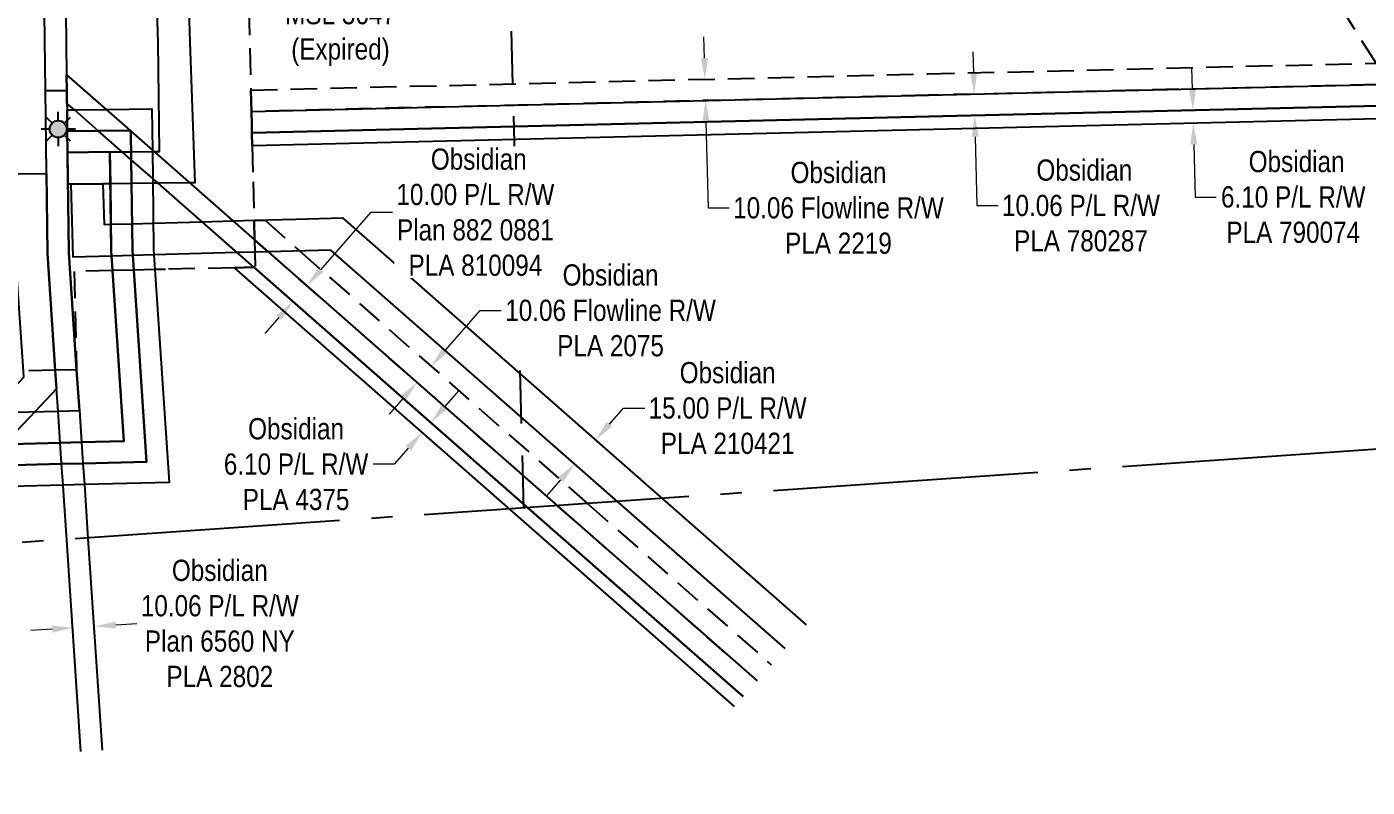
# Model space of a CAD drawing. Extents: x 624075 to 630566, y 5837004 to 5843820.
# Drawn here: x 625165 to 625797, y 5841017 to 5841375 of the extents above; entities that cross this region are included whole.
import ezdxf

# ---------------------------------------------------------------- set-up
doc = ezdxf.new("R2010")
doc.units = 0
doc.header["$LTSCALE"] = 5
doc.header["$PDSIZE"] = 0.5
for name, pattern in [('foc-ACCESSROAD', [3.75, 2.5, -1.25]), ('foc-LSD', [8, 5, -3]), ('foc-QUARTERLINE', [33, 25, -3, 2, -3])]:
    doc.linetypes.add(name, pattern=pattern)
doc.layers.get('Defpoints').update_dxf_attribs({"color": 9})
for name, color, linetype in [('C-AR', 13, 'foc-ACCESSROAD'), ('C-RW', 13, 'Continuous'), ('C-WS', 13, 'foc-ACCESSROAD'), ('C-WS-S', 13, 'Continuous'), ('L-SECQ', 8, 'foc-QUARTERLINE'), ('L-SECTION-LSD', 7, 'foc-LSD')]:
    doc.layers.add(name, color=color, linetype=linetype)
doc.layers.add('C-AR-T', color=13, linetype='Continuous', lineweight=9)
doc.layers.add('C-RW-T', color=13, linetype='Continuous', lineweight=9)
doc.styles.add('80CG', font='ARIALN.TTF', dxfattribs={"height": 10})
doc.styles.add('80L', font='ARIALN.TTF', dxfattribs={"height": 10})
doc.dimstyles.new('Compass 5 000', dxfattribs={"dimscale": 5, "dimtxt": 9, "dimasz": 2, "dimexe": 0.2, "dimexo": 0.0625, "dimgap": 0.5, "dimtad": 0, "dimtih": 1, "dimtoh": 1, "dimzin": 0, "dimdsep": 46, "dimtxsty": '80CG', "dimcen": 0.1, "dimse1": 1, "dimse2": 1, "dimclrd": 256, "dimclrt": 256, "dimaunit": 1, "dimadec": 4, "dimazin": 0, "dimtfac": 0.06, "dimtofl": 0, "dimtmove": 0, "dimatfit": 1, "dimfxl": 0.2, "dimtolj": 1, "dimtzin": 0, "dimlwd": -1, "dimarcsym": 0})

# ---------------------------------------------------------------- blocks, each defined once
blk = doc.blocks.new('GAS')
h = blk.add_hatch(color=255)
h.dxf.hatch_style = 1
edge = h.paths.add_edge_path()
edge.add_arc((0, 0), 0.9, 0, 360)
for p, q in [((0, 0.81), (0, 1.62)), ((-0.81, 0), (-1.62, 0)), ((-0.57, 0.57), (-1.14, 1.14)), ((0.57, 0.57), (1.14, 1.14)), ((1.62, 0), (0.81, 0)), ((-0.57, -0.57), (-1.14, -1.14)), ((0, -0.81), (0, -1.62)), ((1.14, -1.14), (0.57, -0.57))]:
    blk.add_line(p, q)
blk.add_circle((0, 0), 0.8)
blk = doc.blocks.new('*D66')
at = {"layer": 'C-AR-T', "transparency": 16777216}
for p, q in [((625445.61, 5841760.42), (625438.97, 5841767.9)), ((625479.12, 5841722.64), (625485.76, 5841715.16)), ((625485.76, 5841715.16), (625495.76, 5841715.16))]:
    blk.add_line(p, q, dxfattribs=at)
for points in [[(625446.85, 5841761.52), (625444.36, 5841759.31), (625452.24, 5841752.94)], [(625480.37, 5841723.75), (625477.87, 5841721.54), (625472.48, 5841730.12)]]:
    blk.add_solid(points, dxfattribs=at)
at = {"layer": 'Defpoints', "color": 0, "transparency": 16777216}
for p in [(625452.24, 5841752.94), (624966.28, 5841321.79), (624986.52, 5841298.97)]:
    blk.add_point(p, dxfattribs=at)
at = {"layer": 'C-AR-T', "transparency": 16777216, "insert": (625523.68, 5841715.16), "char_height": 10, "attachment_point": 5, "style": '80CG'}
blk.add_mtext('\\A1;Obsidian\\P30.48 A/R\\PMSL 3158', dxfattribs=at)
blk = doc.blocks.new('*D79')
at = {"layer": 'C-RW-T', "transparency": 16777216}
for p, q in [((625439.93, 5841188.1), (625446.52, 5841195.62)), ((625446.52, 5841195.62), (625456.52, 5841195.62)), ((625416.86, 5841161.83), (625410.26, 5841154.32))]:
    blk.add_line(p, q, dxfattribs=at)
for points in [[(625438.67, 5841189.2), (625441.18, 5841187), (625433.33, 5841180.59)], [(625415.61, 5841162.93), (625418.11, 5841160.73), (625423.46, 5841169.35)]]:
    blk.add_solid(points, dxfattribs=at)
at = {"layer": 'Defpoints', "color": 0, "transparency": 16777216}
for p in [(625383.93, 5841223.96), (625374.06, 5841212.72), (625433.33, 5841180.59)]:
    blk.add_point(p, dxfattribs=at)
at = {"layer": 'C-RW-T', "transparency": 16777216, "insert": (625495.61, 5841195.62), "char_height": 10, "attachment_point": 5, "style": '80CG', "bg_fill": 3, "box_fill_scale": 1.1, "bg_fill_color": 256, "bg_fill_true_color": 13158600, "bg_fill_transparency": 0}
blk.add_mtext('\\A1;Obsidian\\P15.00 P/L R/W\\PPLA 210421', dxfattribs=at)
blk = doc.blocks.new('*D80')
at = {"layer": 'C-RW-T', "transparency": 16777216}
for p, q in [((625362.25, 5841196.3), (625368.84, 5841203.82)), ((625345.04, 5841176.69), (625338.44, 5841169.17)), ((625338.44, 5841169.17), (625328.44, 5841169.17))]:
    blk.add_line(p, q, dxfattribs=at)
for points in [[(625361, 5841197.4), (625363.5, 5841195.21), (625355.65, 5841188.79)], [(625343.78, 5841177.79), (625346.29, 5841175.59), (625351.63, 5841184.2)]]:
    blk.add_solid(points, dxfattribs=at)
at = {"layer": 'Defpoints', "color": 0, "transparency": 16777216}
for p in [(625326.13, 5841214.7), (625322.1, 5841210.11), (625351.63, 5841184.2)]:
    blk.add_point(p, dxfattribs=at)
at = {"layer": 'C-RW-T', "transparency": 16777216, "insert": (625292.13, 5841169.17), "char_height": 10, "attachment_point": 5, "style": '80CG'}
blk.add_mtext('\\A1;Obsidian\\P6.10 P/L R/W\\PPLA 4375', dxfattribs=at)
blk = doc.blocks.new('*D81')
at = {"layer": 'C-RW-T', "transparency": 16777216}
for p, q in [((625303.84, 5841260.85), (625327.59, 5841287.93)), ((625327.59, 5841287.93), (625337.59, 5841287.93)), ((625284.05, 5841238.31), (625277.46, 5841230.79))]:
    blk.add_line(p, q, dxfattribs=at)
for points in [[(625302.59, 5841261.95), (625305.09, 5841259.76), (625297.24, 5841253.34)], [(625282.8, 5841239.41), (625285.31, 5841237.21), (625290.65, 5841245.82)]]:
    blk.add_solid(points, dxfattribs=at)
at = {"layer": 'Defpoints', "color": 0, "transparency": 16777216}
for p in [(625297.24, 5841253.34), (625315.25, 5841237.54), (625308.65, 5841230.03)]:
    blk.add_point(p, dxfattribs=at)
at = {"layer": 'C-RW-T', "transparency": 16777216, "insert": (625376.68, 5841287.93), "char_height": 10, "attachment_point": 5, "style": '80CG', "bg_fill": 3, "box_fill_scale": 1.1, "bg_fill_color": 256, "bg_fill_true_color": 13158600, "bg_fill_transparency": 0}
blk.add_mtext('\\A1; Obsidian\\P10.00 P/L R/W\\PPlan 882 0881\\PPLA 810094', dxfattribs=at)
blk = doc.blocks.new('*D82')
at = {"layer": 'C-RW-T', "transparency": 16777216}
for p, q in [((625714.76, 5841346.04), (625714.52, 5841356.04)), ((625715.39, 5841319.95), (625715.98, 5841295.13)), ((625715.98, 5841295.13), (625725.98, 5841295.13))]:
    blk.add_line(p, q, dxfattribs=at)
for points in [[(625716.43, 5841346.08), (625713.1, 5841346), (625715, 5841336.04)], [(625717.05, 5841319.99), (625713.72, 5841319.91), (625715.15, 5841329.95)]]:
    blk.add_solid(points, dxfattribs=at)
at = {"layer": 'Defpoints', "color": 0, "transparency": 16777216}
for p in [(625655.12, 5841334.61), (625655.27, 5841328.51), (625715.15, 5841329.95)]:
    blk.add_point(p, dxfattribs=at)
at = {"layer": 'C-RW-T', "transparency": 16777216, "insert": (625762.29, 5841295.13), "char_height": 10, "attachment_point": 5, "style": '80CG'}
blk.add_mtext('\\A1; Obsidian\\P6.10 P/L R/W\\PPLA 790074', dxfattribs=at)
blk = doc.blocks.new('*D83')
at = {"layer": 'C-RW-T', "transparency": 16777216}
for p, q in [((625611.62, 5841353.64), (625611.38, 5841363.63)), ((625612.34, 5841323.58), (625613.12, 5841291.11)), ((625613.12, 5841291.11), (625623.12, 5841291.11))]:
    blk.add_line(p, q, dxfattribs=at)
for points in [[(625613.28, 5841353.68), (625609.95, 5841353.6), (625611.86, 5841343.64)], [(625614.01, 5841323.62), (625610.67, 5841323.54), (625612.1, 5841333.58)]]:
    blk.add_solid(points, dxfattribs=at)
at = {"layer": 'Defpoints', "color": 0, "transparency": 16777216}
for p in [(625601.08, 5841343.38), (625601.33, 5841333.32), (625612.1, 5841333.58)]:
    blk.add_point(p, dxfattribs=at)
at = {"layer": 'C-RW-T', "transparency": 16777216, "insert": (625662.2, 5841291.11), "char_height": 10, "attachment_point": 5, "style": '80CG'}
blk.add_mtext('\\A1; Obsidian\\P10.06 P/L R/W\\PPLA 780287', dxfattribs=at)
blk = doc.blocks.new('*D84')
at = {"layer": 'C-RW-T', "transparency": 16777216}
for p, q in [((625484.68, 5841360.66), (625484.44, 5841370.66)), ((625485.4, 5841330.61), (625486.37, 5841289.99)), ((625486.37, 5841289.99), (625496.37, 5841289.99))]:
    blk.add_line(p, q, dxfattribs=at)
for points in [[(625486.35, 5841360.7), (625483.01, 5841360.62), (625484.92, 5841350.67)], [(625487.07, 5841330.65), (625483.73, 5841330.57), (625485.16, 5841340.61)]]:
    blk.add_solid(points, dxfattribs=at)
at = {"layer": 'Defpoints', "color": 0, "transparency": 16777216}
for p in [(625554.28, 5841352.33), (625485.16, 5841340.61), (625554.53, 5841342.27)]:
    blk.add_point(p, dxfattribs=at)
at = {"layer": 'C-RW-T', "transparency": 16777216, "insert": (625547.87, 5841289.99), "char_height": 10, "attachment_point": 5, "style": '80CG'}
blk.add_mtext('\\A1;Obsidian\\P10.06 Flowline R/W\\PPLA 2219', dxfattribs=at)
blk = doc.blocks.new('*D90')
at = {"layer": 'C-RW-T', "transparency": 16777216}
for p, q in [((625207.12, 5841093.39), (625217.1, 5841094.06)), ((625177.13, 5841091.4), (625167.15, 5841090.74))]:
    blk.add_line(p, q, dxfattribs=at)
for points in [[(625177.02, 5841093.07), (625177.24, 5841089.74), (625187.11, 5841092.07)], [(625207.01, 5841095.06), (625207.23, 5841091.73), (625197.14, 5841092.73)]]:
    blk.add_solid(points, dxfattribs=at)
at = {"layer": 'Defpoints', "color": 0, "transparency": 16777216}
for p in [(625187.03, 5841093.31), (625197.06, 5841093.98), (625187.11, 5841092.07)]:
    blk.add_point(p, dxfattribs=at)
at = {"layer": 'C-RW-T', "transparency": 16777216, "insert": (625256.18, 5841094.06), "char_height": 10, "attachment_point": 5, "style": '80CG'}
blk.add_mtext('\\A1;Obsidian\\P10.06 P/L R/W\\PPlan 6560 NY\\PPLA 2802', dxfattribs=at)
blk = doc.blocks.new('*D134')
at = {"layer": 'C-RW-T', "transparency": 16777216}
for p, q in [((625362.41, 5841222.85), (625378.91, 5841241.66)), ((625378.91, 5841241.66), (625388.91, 5841241.66)), ((625342.58, 5841200.25), (625335.99, 5841192.74))]:
    blk.add_line(p, q, dxfattribs=at)
for points in [[(625361.15, 5841223.95), (625363.66, 5841221.75), (625355.81, 5841215.33)], [(625341.33, 5841201.35), (625343.83, 5841199.16), (625349.18, 5841207.77)]]:
    blk.add_solid(points, dxfattribs=at)
at = {"layer": 'Defpoints', "color": 0, "transparency": 16777216}
for p in [(625355.81, 5841215.33), (625376.33, 5841197.33), (625369.69, 5841189.77)]:
    blk.add_point(p, dxfattribs=at)
at = {"layer": 'C-RW-T', "transparency": 16777216, "insert": (625440.41, 5841241.66), "char_height": 10, "attachment_point": 5, "style": '80CG', "bg_fill": 3, "box_fill_scale": 1.1, "bg_fill_color": 256, "bg_fill_true_color": 13158600, "bg_fill_transparency": 0}
blk.add_mtext('\\A1;Obsidian\\P10.06 Flowline R/W\\PPLA 2075', dxfattribs=at)

msp = doc.modelspace()

# ---------------------------------------------------------------- linework, layer by layer
at = {"layer": 'C-AR'}
for points in [[(625801.316, 5841358.247), (625713.749, 5841497.798), (625592.53, 5841828.607), (625590.31, 5841834.663), (625614.331, 5841855.976), (625614.331, 5841855.976), (625741.285, 5841511.296), (625800.287, 5841417.267)], [(625509.498, 5841067.108), (625415.626, 5841149.468), (625278.999, 5841269.345), (625272.543, 5841275.009), (625272.32, 5841284.162), (625277.583, 5841284.308), (625293.785, 5841269.755), (625429.745, 5841150.464), (625516.133, 5841074.67)]]:
    msp.add_lwpolyline(points, dxfattribs=at)
msp.add_lwpolyline([(625807.563, 5841348.292), (625802.074, 5841348.138), (625590.285, 5841343.125), (625271.069, 5841335.477), (625270.823, 5841345.538), (625590.045, 5841353.186), (625801.316, 5841358.247), (625801.834, 5841357.423), (625807.563, 5841348.292)], close=True, dxfattribs=at)
at = {"layer": 'C-RW'}
for points in [[(625145.26, 5841439.808), (625183.394, 5841400.025), (625183.611, 5841381.93), (625183.961, 5841352.728), (625184.049, 5841345.329), (625173.995, 5841345.209), (625173.557, 5841381.687), (625173.386, 5841395.933), (625137.733, 5841433.13)], [(625241.596, 5841383.335), (625242.117, 5841368.333), (625242.117, 5841368.333), (625244.423, 5841301.863), (625241.981, 5841301.835), (625227.01, 5841301.659), (625224.571, 5841301.63), (625214.566, 5841301.511), (625204.56, 5841301.394), (625201.052, 5841301.352), (625186.057, 5841301.176), (625184.568, 5841301.159), (625184.392, 5841316.167), (625204.384, 5841316.402), (625210.129, 5841316.469), (625214.388, 5841316.519), (625224.391, 5841316.637), (625225.106, 5841316.645), (625227.715, 5841316.676), (625227.112, 5841367.971), (625226.591, 5841382.971)], [(625502.902, 5841059.595), (625401.577, 5841148.495), (625272.16, 5841262.047), (625224.545, 5841303.821), (625214.434, 5841312.692), (625198.874, 5841326.344), (625187.62, 5841336.219), (625184.12, 5841339.29), (625184.098, 5841341.18), (625184.049, 5841345.329), (625183.961, 5841352.728), (625202.578, 5841336.394), (625213.832, 5841326.52), (625214.26, 5841326.22), (625224.38, 5841317.282), (625272.543, 5841275.009), (625415.626, 5841149.468), (625509.498, 5841067.108)], [(625190.697, 5841033.671), (625183.985, 5841133.431), (625182.58, 5841154.308), (625182.243, 5841159.305), (625181.571, 5841169.297), (625180.898, 5841179.29), (625179.891, 5841194.262), (625178.598, 5841213.483), (625174.896, 5841268.499), (625173.995, 5841345.209), (625184.049, 5841345.329), (625184.098, 5841341.18), (625184.12, 5841339.29), (625184.156, 5841336.178), (625184.274, 5841326.172), (625184.392, 5841316.167), (625184.947, 5841268.896), (625188.659, 5841213.727), (625189.952, 5841194.521), (625190.958, 5841179.548), (625191.63, 5841169.556), (625192.303, 5841159.563), (625192.639, 5841154.566), (625194.015, 5841134.125), (625200.727, 5841034.365)], [(625878.962, 5841132.07), (625865.878, 5841178.128), (625833.717, 5841291.343), (625825.795, 5841319.238), (625817.535, 5841332.401), (625813.763, 5841338.412), (625806.781, 5841338.244), (625802.333, 5841338.137), (625590.527, 5841333.059), (625271.313, 5841325.416), (625271.217, 5841329.379), (625271.069, 5841335.477), (625590.285, 5841343.125), (625802.074, 5841348.138), (625807.563, 5841348.292), (625819.273, 5841348.587), (625822.985, 5841342.65), (625832.795, 5841327.016), (625835.084, 5841323.37), (625876.263, 5841178.403), (625888.644, 5841134.82)], [(625136.518, 5841168.139), (625181.155, 5841169.286), (625181.571, 5841169.297), (625191.63, 5841169.556), (625221.647, 5841170.326), (625215.567, 5841260.676), (625214.935, 5841270.075), (625214.434, 5841312.692), (625214.269, 5841326.345), (625213.832, 5841326.52), (625198.874, 5841326.344), (625184.274, 5841326.172), (625184.156, 5841336.178), (625187.62, 5841336.219), (625202.578, 5841336.394), (625224.159, 5841336.648), (625224.384, 5841317.293), (625224.545, 5841303.821), (625224.937, 5841270.47), (625225.58, 5841260.918), (625232.33, 5841160.591), (625192.303, 5841159.563), (625182.243, 5841159.305), (625133.125, 5841158.043)], [(625139.91, 5841178.235), (625180.898, 5841179.29), (625190.958, 5841179.548), (625210.963, 5841180.061), (625205.555, 5841260.434), (625204.933, 5841269.68), (625204.384, 5841316.401), (625184.392, 5841316.167), (625184.274, 5841326.172), (625198.874, 5841326.344), (625213.832, 5841326.52), (625214.269, 5841326.345), (625214.434, 5841312.692), (625214.935, 5841270.075), (625215.567, 5841260.676), (625215.567, 5841260.676), (625221.647, 5841170.326), (625191.63, 5841169.556), (625181.571, 5841169.297), (625181.155, 5841169.286), (625136.518, 5841168.139)], [(625144.995, 5841193.367), (625179.891, 5841194.262), (625189.952, 5841194.521), (625188.659, 5841213.727), (625184.947, 5841268.896), (625184.392, 5841316.167), (625204.384, 5841316.402), (625204.56, 5841301.394), (625204.933, 5841269.68), (625205.555, 5841260.434), (625210.963, 5841180.061), (625190.958, 5841179.548), (625180.898, 5841179.29), (625139.91, 5841178.235)], [(624876.047, 5840906.023), (624998.054, 5841035.004), (625084.662, 5841126.558), (625115.585, 5841159.248), (625122.485, 5841166.543), (625123.682, 5841167.809), (625129.385, 5841173.838), (625133.387, 5841178.068), (625136.285, 5841181.131), (625147.931, 5841193.443), (625163.807, 5841210.226), (625163.61, 5841213.12), (625159.889, 5841267.787), (625159.428, 5841306.097), (625174.452, 5841306.277), (625174.896, 5841268.499), (625178.598, 5841213.483), (625179.192, 5841204.649), (625169.105, 5841193.985), (625154.562, 5841178.612), (625144.858, 5841168.353), (625135.154, 5841158.096), (625106.772, 5841128.088), (624998.6, 5841013.741)], [(625522.78, 5841082.235), (625443.915, 5841151.427), (625308.586, 5841270.165), (625278.999, 5841269.345), (625272.686, 5841269.171), (625264.304, 5841268.939), (625225.113, 5841267.854), (625215.103, 5841267.577), (625205.093, 5841267.3), (625187.013, 5841266.799), (625186.057, 5841301.176), (625201.052, 5841301.352), (625201.585, 5841282.203), (625204.785, 5841282.292), (625214.788, 5841282.569), (625224.792, 5841282.846), (625247.729, 5841283.481), (625262.427, 5841283.888), (625272.32, 5841284.162), (625292.012, 5841284.707), (625314.047, 5841285.317), (625330.616, 5841270.777), (625464.885, 5841152.879), (625532.603, 5841093.423)], [(625498.877, 5841055.012), (625393.005, 5841147.901), (625263.16, 5841261.829), (625272.16, 5841262.047), (625401.577, 5841148.495), (625502.902, 5841059.595)]]:
    msp.add_lwpolyline(points, dxfattribs=at)
msp.add_lwpolyline([(625813.763, 5841338.412), (625817.535, 5841332.401), (625810.551, 5841332.234), (625802.491, 5841332.041), (625271.461, 5841319.318), (625271.313, 5841325.416), (625590.527, 5841333.059), (625802.333, 5841338.137), (625806.781, 5841338.244), (625813.763, 5841338.412)], close=True, dxfattribs=at)
at = {"layer": 'C-WS'}
msp.add_lwpolyline([(625269.884, 5841384.021), (625270.823, 5841345.538), (625271.069, 5841335.477), (625271.217, 5841329.379), (625271.313, 5841325.416), (625271.461, 5841319.318), (625271.876, 5841302.373), (625272.543, 5841275.009), (625272.543, 5841275.009), (625272.86, 5841262.064), (625272.16, 5841262.047), (625263.16, 5841261.829), (625230.586, 5841261.039), (625225.58, 5841260.918), (625215.567, 5841260.676), (625205.555, 5841260.434), (625187.53, 5841259.997), (625188.659, 5841213.727), (625178.598, 5841213.483), (625121.543, 5841212.101)], dxfattribs=at)
at = {"layer": 'Defpoints'}
msp.add_point((625180.015, 5841327.15), dxfattribs=at)
msp.add_point((625180.015, 5841327.15), dxfattribs=at)
at = {"layer": 'L-SECQ'}
msp.add_line((625806.511, 5841176.554), (625029.997, 5841123.142), dxfattribs=at)
at = {"layer": 'L-SECTION-LSD', "flags": 128}
msp.add_lwpolyline([(625399.503, 5841148.37), (625379.011, 5841952.515)], dxfattribs=at)

# ---------------------------------------------------------------- block references
at = {"layer": 'C-WS-S', "xscale": 4.998179849999992, "yscale": 4.998179849999992, "zscale": 4.998179849999992}
msp.add_blockref('GAS', (625180.015, 5841327.15), dxfattribs=at)

# ---------------------------------------------------------------- dimensions: what is measured, and where the dimension line sits
at = {"layer": 'C-AR-T', "color": 1}
dim = msp.add_linear_dim(base=(625452.243, 5841752.936), p1=(624986.522, 5841298.973), p2=(624966.281, 5841321.787), angle=131.579726, text='Obsidian\\P30.48 A/R\\PMSL 3158', dimstyle='Compass 5 000', dxfattribs=at)
dim.commit()
dim.dimension.update_dxf_attribs({"geometry": '*D66', "text_midpoint": (625523.683, 5841715.162), "dimtype": 161})
at = {"layer": 'C-RW-T', "color": 1}
for base, p1, p2, angle, text, picture, middle in [((625612.099, 5841333.576), (625601.084, 5841343.38), (625601.325, 5841333.318), 271.37336, ' Obsidian\\P10.06 P/L R/W\\PPLA 780287', '*D83', (625662.203, 5841291.114)), ((625715.148, 5841329.949), (625655.12, 5841334.608), (625655.266, 5841328.514), 271.372534, ' Obsidian\\P6.10 P/L R/W\\PPLA 790074', '*D82', (625762.292, 5841295.13)), ((625351.631, 5841184.203), (625326.125, 5841214.697), (625322.103, 5841210.112), 228.735949, 'Obsidian\\P6.10 P/L R/W\\PPLA 4375', '*D80', (625292.131, 5841169.17)), ((625187.109, 5841092.065), (625197.06, 5841093.977), (625187.026, 5841093.311), 183.797842, 'Obsidian\\P10.06 P/L R/W\\PPlan 6560 NY\\PPLA 2802', '*D90', (625256.184, 5841094.056))]:
    dim = msp.add_linear_dim(base=base, p1=p1, p2=p2, angle=angle, text=text, dimstyle='Compass 5 000', dxfattribs=at)
    dim.commit()
    dim.dimension.update_dxf_attribs({"geometry": picture, "text_midpoint": middle, "dimtype": 161})

# ---------------------------------------------------------------- next in the draw order: dimensions: what is measured, and where the dimension line sits
dim = msp.add_linear_dim(base=(625433.328, 5841180.589), p1=(625374.06, 5841212.719), p2=(625383.932, 5841223.962), angle=48.714657, text='Obsidian\\P15.00 P/L R/W\\PPLA 210421', dimstyle='Compass 5 000', override={"dimtfill": 1}, dxfattribs=at)
dim.commit()
dim.dimension.update_dxf_attribs({"geometry": '*D79', "text_midpoint": (625495.61, 5841195.617), "dimtype": 161})

# ---------------------------------------------------------------- next in the draw order: dimensions: what is measured, and where the dimension line sits
dim = msp.add_linear_dim(base=(625485.16, 5841340.606), p1=(625554.284, 5841352.329), p2=(625554.525, 5841342.268), angle=271.372365, text='Obsidian\\P10.06 Flowline R/W\\PPLA 2219', dimstyle='Compass 5 000', dxfattribs=at)
dim.commit()
dim.dimension.update_dxf_attribs({"geometry": '*D84', "text_midpoint": (625547.867, 5841289.992), "dimtype": 161})

# ---------------------------------------------------------------- next in the draw order: dimensions: what is measured, and where the dimension line sits
at = {"layer": 'C-RW-T', "color": 2}
dim = msp.add_linear_dim(base=(625355.811, 5841215.334), p1=(625369.695, 5841189.768), p2=(625376.33, 5841197.33), angle=48.736452, text='Obsidian\\P10.06 Flowline R/W\\PPLA 2075', dimstyle='Compass 5 000', override={"dimtfill": 1}, dxfattribs=at)
dim.commit()
dim.dimension.update_dxf_attribs({"geometry": '*D134', "text_midpoint": (625440.405, 5841241.662), "dimtype": 161})

# ---------------------------------------------------------------- next in the draw order: dimensions: what is measured, and where the dimension line sits
at = {"layer": 'C-RW-T', "color": 1}
dim = msp.add_linear_dim(base=(625297.243, 5841253.338), p1=(625308.655, 5841230.025), p2=(625315.248, 5841237.54), angle=48.736397, text=' Obsidian\\P10.00 P/L R/W\\PPlan 882 0881\\PPLA 810094', dimstyle='Compass 5 000', override={"dimtfill": 1}, dxfattribs=at)
dim.commit()
dim.dimension.update_dxf_attribs({"geometry": '*D81', "text_midpoint": (625376.676, 5841287.925), "dimtype": 161})

# ---------------------------------------------------------------- next in the draw order: texts
at = {"layer": 'C-WS-S', "insert": (625269.05, 5841419.933), "char_height": 9.99636, "attachment_point": 1, "style": '80L'}
msp.add_mtext_dynamic_manual_height_columns('\\pi21.418;Obsidian\\P\\pi4.5073;10-18 (Surface)\\P\\pi17.923;MSL 3647\\P\\pi20.794;(Expired)', width=86.65336, gutter_width=50, heights=[0], dxfattribs=at)

doc.saveas('drawing.dxf')
